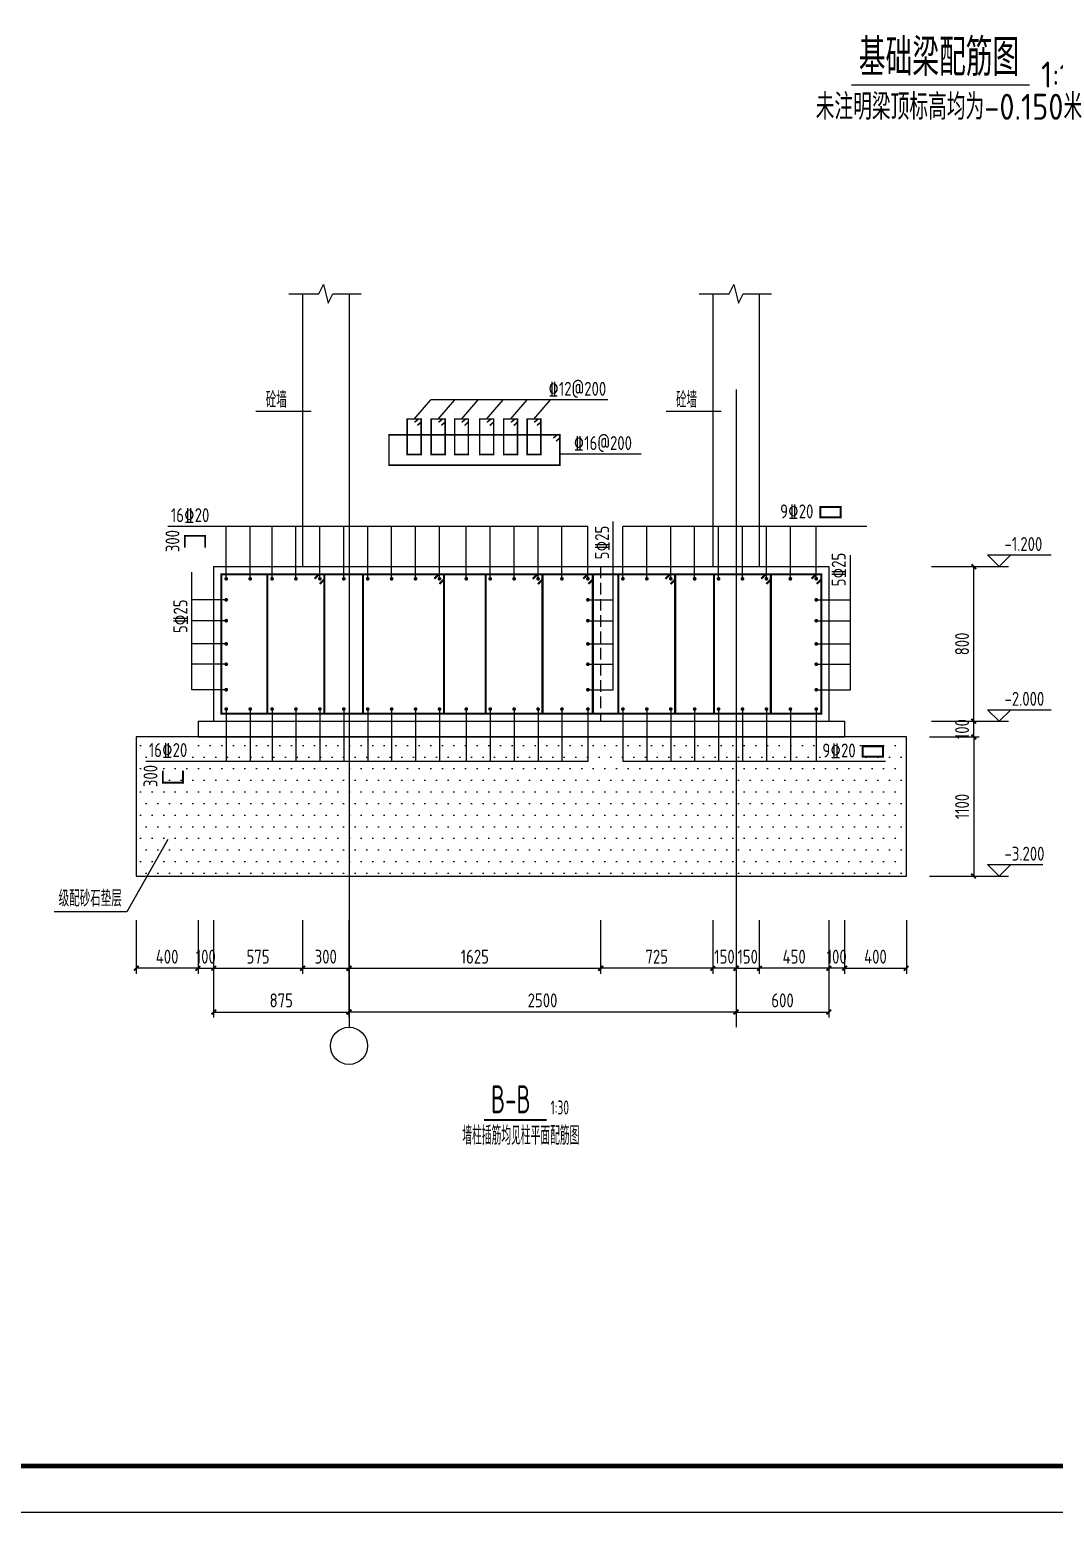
# Model space of a CAD drawing. Header units: millimetres. Extents: x 893615 to 897539, y 39650 to 40458.
# Drawn here: x 895047.1 to 895267.7, y 39650.1 to 39969.3 of the extents above; entities that cross this region are included whole.
import ezdxf

# ---------------------------------------------------------------- set-up
doc = ezdxf.new("R2010")
doc.units = ezdxf.units.MM
doc.header["$LTSCALE"] = 1000
doc.header["$MEASUREMENT"] = 0
doc.linetypes.add('DASH', pattern=[0.35, 0.25, -0.1])
for name, color, linetype in [('AXIS', 3, 'Continuous'), ('DOTE', 1, 'Continuous'), ('Thin', 7, 'Continuous'), ('WALL', 9, 'Continuous'), ('剖面钢筋', 1, 'Continuous'), ('图名', 15, 'Continuous'), ('文字', 7, 'Continuous'), ('柱__钢筋标注', 7, 'Continuous'), ('标注尺寸', 252, 'Continuous'), ('标注线', 253, 'Continuous'), ('标注钢筋', 253, 'Continuous'), ('标高', 7, 'Continuous'), ('比例尺', 2, 'Continuous'), ('独立基础', 2, 'Continuous'), ('钢筋线', 1, 'Continuous'), ('附加箍筋标', 7, 'Continuous')]:
    doc.layers.add(name, color=color, linetype=linetype)
doc.styles.add('GBHZ', font='gbenor.shx', dxfattribs={"width": 0.9, "bigfont": 'gbcbig.shx'})
doc.styles.get("Standard").update_dxf_attribs({"font": 'gbenor.shx', "bigfont": 'gbcbig.shx'})
doc.dimstyles.new('Y30', dxfattribs={"dimscale": 0, "dimtxt": 3, "dimasz": 0.01, "dimexe": 1.2, "dimexo": 1, "dimgap": 1, "dimtad": 1, "dimdec": 0, "dimlfac": 30, "dimzin": 0, "dimdsep": 46, "dimtxsty": 'GBHZ', "dimblk1": 'DX', "dimblk2": 'DX', "dimsah": 1, "dimcen": 0.09, "dimdle": 1, "dimadec": 0, "dimazin": 0, "dimtfac": 1, "dimtdec": 0, "dimtix": 1, "dimtmove": 2, "dimatfit": 3, "dimldrblk": 'DX', "dimfxl": 0, "dimtolj": 1, "dimtzin": 0, "dimarcsym": 0})

# ---------------------------------------------------------------- blocks, each defined once
blk = doc.blocks.new('DX')
at = {"color": 0, "linetype": 'ByBlock', "const_width": 40}
blk.add_lwpolyline([(-54, -51), (46, 49)], dxfattribs=at)
blk = doc.blocks.new('*D176')
at = {"layer": 'AXIS', "color": 0, "lineweight": -2, "transparency": 16777216}
for p, q in [((895069.98, 39777.66), (895069.98, 39766.07)), ((895083.31, 39777.66), (895083.31, 39766.07)), ((895083.3, 39767.27), (895069.99, 39767.27))]:
    blk.add_line(p, q, dxfattribs=at)
at = {"layer": 'Defpoints', "color": 0, "transparency": 16777216}
for p in [(895069.98, 39778.66), (895083.31, 39778.66), (895069.98, 39767.27)]:
    blk.add_point(p, dxfattribs=at)
at = {"layer": 'AXIS', "color": 0, "lineweight": -2, "transparency": 16777216, "xscale": 0.01, "yscale": 0.01, "zscale": 0.01, "rotation": 180}
blk.add_blockref('DX', (895069.98, 39767.27), dxfattribs=at)
at = {"layer": 'AXIS', "color": 0, "lineweight": -2, "transparency": 16777216, "xscale": 0.01, "yscale": 0.01, "zscale": 0.01}
blk.add_blockref('DX', (895083.31, 39767.27), dxfattribs=at)
at = {"layer": 'AXIS', "color": 0, "transparency": 16777216, "insert": (895076.65, 39769.77), "char_height": 3, "attachment_point": 5, "style": 'GBHZ'}
blk.add_mtext('\\A1;400', dxfattribs=at)
blk = doc.blocks.new('*D177')
at = {"layer": 'AXIS', "color": 0, "lineweight": -2, "transparency": 16777216}
for p, q in [((895222.48, 39777.66), (895222.48, 39766.07)), ((895235.81, 39777.66), (895235.81, 39766.07)), ((895222.49, 39767.27), (895235.8, 39767.27))]:
    blk.add_line(p, q, dxfattribs=at)
at = {"layer": 'Defpoints', "color": 0, "transparency": 16777216}
for p in [(895222.48, 39778.66), (895235.81, 39778.66), (895235.81, 39767.27)]:
    blk.add_point(p, dxfattribs=at)
at = {"layer": 'AXIS', "color": 0, "lineweight": -2, "transparency": 16777216, "xscale": 0.01, "yscale": 0.01, "zscale": 0.01, "rotation": 180}
blk.add_blockref('DX', (895222.48, 39767.27), dxfattribs=at)
at = {"layer": 'AXIS', "color": 0, "lineweight": -2, "transparency": 16777216, "xscale": 0.01, "yscale": 0.01, "zscale": 0.01}
blk.add_blockref('DX', (895235.81, 39767.27), dxfattribs=at)
at = {"layer": 'AXIS', "color": 0, "transparency": 16777216, "insert": (895229.15, 39769.77), "char_height": 3, "attachment_point": 5, "style": 'GBHZ'}
blk.add_mtext('\\A1;400', dxfattribs=at)
blk = doc.blocks.new('*D178')
at = {"layer": 'AXIS', "color": 0, "lineweight": -2, "transparency": 16777216}
for p, q in [((895240.79, 39817.1), (895251.5, 39817.1)), ((895250.3, 39817.09), (895250.3, 39787.11)), ((895240.79, 39787.1), (895251.5, 39787.1))]:
    blk.add_line(p, q, dxfattribs=at)
at = {"layer": 'Defpoints', "color": 0, "transparency": 16777216}
for p in [(895239.79, 39817.1), (895239.79, 39787.1), (895250.3, 39787.1)]:
    blk.add_point(p, dxfattribs=at)
at = {"layer": 'AXIS', "color": 0, "lineweight": -2, "transparency": 16777216, "xscale": 0.01, "yscale": 0.01, "zscale": 0.01}
for p, rotation in [((895250.3, 39817.1), 90), ((895250.3, 39787.1), 270)]:
    blk.add_blockref('DX', p, dxfattribs=dict(at, rotation=rotation))
at = {"layer": 'AXIS', "color": 0, "transparency": 16777216, "insert": (895247.8, 39802.1), "char_height": 3, "attachment_point": 5, "rotation": 90, "style": 'GBHZ'}
blk.add_mtext('\\A1;1100', dxfattribs=at)
blk = doc.blocks.new('*D167')
at = {"layer": 'AXIS', "color": 0, "lineweight": -2, "transparency": 16777216}
for p, q in [((895241.23, 39853.77), (895251.5, 39853.77)), ((895250.3, 39820.45), (895250.3, 39853.76)), ((895241.23, 39820.44), (895251.5, 39820.44))]:
    blk.add_line(p, q, dxfattribs=at)
at = {"layer": 'Defpoints', "color": 0, "transparency": 16777216}
for p in [(895240.23, 39853.77), (895250.3, 39853.77), (895240.23, 39820.44)]:
    blk.add_point(p, dxfattribs=at)
at = {"layer": 'AXIS', "color": 0, "lineweight": -2, "transparency": 16777216, "xscale": 0.01, "yscale": 0.01, "zscale": 0.01}
for p, rotation in [((895250.3, 39853.77), 90), ((895250.3, 39820.44), 270)]:
    blk.add_blockref('DX', p, dxfattribs=dict(at, rotation=rotation))
at = {"layer": 'AXIS', "color": 0, "transparency": 16777216, "insert": (895247.8, 39837.1), "char_height": 3, "attachment_point": 5, "rotation": 90, "style": 'GBHZ'}
blk.add_mtext('\\A1;800', dxfattribs=at)
blk = doc.blocks.new('*D168')
at = {"layer": 'AXIS', "color": 0, "lineweight": -2, "transparency": 16777216}
for p, q in [((895241.23, 39820.44), (895251.5, 39820.44)), ((895250.3, 39820.45), (895250.3, 39820.46)), ((895250.3, 39817.1), (895250.3, 39820.44)), ((895241.23, 39817.1), (895251.5, 39817.1)), ((895250.3, 39817.09), (895250.3, 39817.08))]:
    blk.add_line(p, q, dxfattribs=at)
at = {"layer": 'Defpoints', "color": 0, "transparency": 16777216}
for p in [(895240.23, 39820.44), (895250.3, 39820.44), (895240.23, 39817.1)]:
    blk.add_point(p, dxfattribs=at)
at = {"layer": 'AXIS', "color": 0, "lineweight": -2, "transparency": 16777216, "xscale": 0.01, "yscale": 0.01, "zscale": 0.01}
for p, rotation in [((895250.3, 39820.44), 270), ((895250.3, 39817.1), 90)]:
    blk.add_blockref('DX', p, dxfattribs=dict(at, rotation=rotation))
at = {"layer": 'AXIS', "color": 0, "transparency": 16777216, "insert": (895247.8, 39818.77), "char_height": 3, "attachment_point": 5, "rotation": 90, "style": 'GBHZ'}
blk.add_mtext('\\A1;100', dxfattribs=at)
blk = doc.blocks.new('*D169')
at = {"layer": 'AXIS', "color": 0, "lineweight": -2, "transparency": 16777216}
for p, q in [((895083.31, 39777.66), (895083.31, 39766.07)), ((895086.65, 39777.66), (895086.65, 39766.07)), ((895083.3, 39767.27), (895083.29, 39767.27)), ((895083.31, 39767.27), (895086.65, 39767.27)), ((895086.66, 39767.27), (895086.67, 39767.27))]:
    blk.add_line(p, q, dxfattribs=at)
at = {"layer": 'Defpoints', "color": 0, "transparency": 16777216}
for p in [(895083.31, 39778.66), (895086.65, 39778.66), (895086.65, 39767.27)]:
    blk.add_point(p, dxfattribs=at)
at = {"layer": 'AXIS', "color": 0, "lineweight": -2, "transparency": 16777216, "xscale": 0.01, "yscale": 0.01, "zscale": 0.01}
blk.add_blockref('DX', (895083.31, 39767.27), dxfattribs=at)
at = {"layer": 'AXIS', "color": 0, "lineweight": -2, "transparency": 16777216, "xscale": 0.01, "yscale": 0.01, "zscale": 0.01, "rotation": 180}
blk.add_blockref('DX', (895086.65, 39767.27), dxfattribs=at)
at = {"layer": 'AXIS', "color": 0, "transparency": 16777216, "insert": (895084.98, 39769.77), "char_height": 3, "attachment_point": 5, "style": 'GBHZ'}
blk.add_mtext('\\A1;100', dxfattribs=at)
blk = doc.blocks.new('*D170')
at = {"layer": 'AXIS', "color": 0, "lineweight": -2, "transparency": 16777216}
for p, q in [((895219.15, 39777.66), (895219.15, 39766.07)), ((895222.48, 39777.66), (895222.48, 39766.07)), ((895219.14, 39767.27), (895219.13, 39767.27)), ((895222.48, 39767.27), (895219.15, 39767.27)), ((895222.49, 39767.27), (895222.5, 39767.27))]:
    blk.add_line(p, q, dxfattribs=at)
at = {"layer": 'Defpoints', "color": 0, "transparency": 16777216}
for p in [(895219.15, 39778.66), (895222.48, 39778.66), (895219.15, 39767.27)]:
    blk.add_point(p, dxfattribs=at)
at = {"layer": 'AXIS', "color": 0, "lineweight": -2, "transparency": 16777216, "xscale": 0.01, "yscale": 0.01, "zscale": 0.01}
blk.add_blockref('DX', (895219.15, 39767.27), dxfattribs=at)
at = {"layer": 'AXIS', "color": 0, "lineweight": -2, "transparency": 16777216, "xscale": 0.01, "yscale": 0.01, "zscale": 0.01, "rotation": 180}
blk.add_blockref('DX', (895222.48, 39767.27), dxfattribs=at)
at = {"layer": 'AXIS', "color": 0, "transparency": 16777216, "insert": (895220.81, 39769.77), "char_height": 3, "attachment_point": 5, "style": 'GBHZ'}
blk.add_mtext('\\A1;100', dxfattribs=at)
blk = doc.blocks.new('*D171')
at = {"layer": 'AXIS', "color": 0, "lineweight": -2, "transparency": 16777216}
for p, q in [((895115.81, 39777.66), (895115.81, 39766.07)), ((895169.98, 39777.66), (895169.98, 39766.07)), ((895115.82, 39767.27), (895169.97, 39767.27))]:
    blk.add_line(p, q, dxfattribs=at)
at = {"layer": 'Defpoints', "color": 0, "transparency": 16777216}
for p in [(895115.81, 39778.66), (895169.98, 39778.66), (895169.98, 39767.27)]:
    blk.add_point(p, dxfattribs=at)
at = {"layer": 'AXIS', "color": 0, "lineweight": -2, "transparency": 16777216, "xscale": 0.01, "yscale": 0.01, "zscale": 0.01, "rotation": 180}
blk.add_blockref('DX', (895115.81, 39767.27), dxfattribs=at)
at = {"layer": 'AXIS', "color": 0, "lineweight": -2, "transparency": 16777216, "xscale": 0.01, "yscale": 0.01, "zscale": 0.01}
blk.add_blockref('DX', (895169.98, 39767.27), dxfattribs=at)
at = {"layer": 'AXIS', "color": 0, "transparency": 16777216, "insert": (895142.9, 39769.77), "char_height": 3, "attachment_point": 5, "style": 'GBHZ'}
blk.add_mtext('\\A1;1625', dxfattribs=at)
blk = doc.blocks.new('*D172')
at = {"layer": 'AXIS', "color": 0, "lineweight": -2, "transparency": 16777216}
for p, q in [((895105.81, 39777.66), (895105.81, 39766.07)), ((895115.81, 39777.66), (895115.81, 39766.07)), ((895105.82, 39767.27), (895115.8, 39767.27))]:
    blk.add_line(p, q, dxfattribs=at)
at = {"layer": 'Defpoints', "color": 0, "transparency": 16777216}
for p in [(895105.81, 39778.66), (895115.81, 39778.66), (895115.81, 39767.27)]:
    blk.add_point(p, dxfattribs=at)
at = {"layer": 'AXIS', "color": 0, "lineweight": -2, "transparency": 16777216, "xscale": 0.01, "yscale": 0.01, "zscale": 0.01, "rotation": 180}
blk.add_blockref('DX', (895105.81, 39767.27), dxfattribs=at)
at = {"layer": 'AXIS', "color": 0, "lineweight": -2, "transparency": 16777216, "xscale": 0.01, "yscale": 0.01, "zscale": 0.01}
blk.add_blockref('DX', (895115.81, 39767.27), dxfattribs=at)
at = {"layer": 'AXIS', "color": 0, "transparency": 16777216, "insert": (895110.81, 39769.77), "char_height": 3, "attachment_point": 5, "style": 'GBHZ'}
blk.add_mtext('\\A1;300', dxfattribs=at)
blk = doc.blocks.new('*D173')
at = {"layer": 'AXIS', "color": 0, "lineweight": -2, "transparency": 16777216}
for p, q in [((895086.65, 39777.66), (895086.65, 39766.07)), ((895105.81, 39777.66), (895105.81, 39766.07)), ((895086.66, 39767.27), (895105.8, 39767.27))]:
    blk.add_line(p, q, dxfattribs=at)
at = {"layer": 'Defpoints', "color": 0, "transparency": 16777216}
for p in [(895086.65, 39778.66), (895105.81, 39778.66), (895105.81, 39767.27)]:
    blk.add_point(p, dxfattribs=at)
at = {"layer": 'AXIS', "color": 0, "lineweight": -2, "transparency": 16777216, "xscale": 0.01, "yscale": 0.01, "zscale": 0.01, "rotation": 180}
blk.add_blockref('DX', (895086.65, 39767.27), dxfattribs=at)
at = {"layer": 'AXIS', "color": 0, "lineweight": -2, "transparency": 16777216, "xscale": 0.01, "yscale": 0.01, "zscale": 0.01}
blk.add_blockref('DX', (895105.81, 39767.27), dxfattribs=at)
at = {"layer": 'AXIS', "color": 0, "transparency": 16777216, "insert": (895096.23, 39769.77), "char_height": 3, "attachment_point": 5, "style": 'GBHZ'}
blk.add_mtext('\\A1;575', dxfattribs=at)
blk = doc.blocks.new('*D174')
at = {"layer": 'AXIS', "color": 0, "lineweight": -2, "transparency": 16777216}
for p, q in [((895086.65, 39771.68), (895086.65, 39756.66)), ((895115.81, 39771.68), (895115.81, 39756.66)), ((895086.66, 39757.86), (895115.8, 39757.86))]:
    blk.add_line(p, q, dxfattribs=at)
at = {"layer": 'Defpoints', "color": 0, "transparency": 16777216}
for p in [(895086.65, 39772.68), (895115.81, 39772.68), (895115.81, 39757.86)]:
    blk.add_point(p, dxfattribs=at)
at = {"layer": 'AXIS', "color": 0, "lineweight": -2, "transparency": 16777216, "xscale": 0.01, "yscale": 0.01, "zscale": 0.01, "rotation": 180}
blk.add_blockref('DX', (895086.65, 39757.86), dxfattribs=at)
at = {"layer": 'AXIS', "color": 0, "lineweight": -2, "transparency": 16777216, "xscale": 0.01, "yscale": 0.01, "zscale": 0.01}
blk.add_blockref('DX', (895115.81, 39757.86), dxfattribs=at)
at = {"layer": 'AXIS', "color": 0, "transparency": 16777216, "insert": (895101.23, 39760.36), "char_height": 3, "attachment_point": 5, "style": 'GBHZ'}
blk.add_mtext('\\A1;875', dxfattribs=at)
blk = doc.blocks.new('*D175')
at = {"layer": 'AXIS', "color": 0, "lineweight": -2, "transparency": 16777216}
for p, q in [((895115.81, 39771.68), (895115.81, 39756.66)), ((895199.15, 39771.68), (895199.15, 39756.66)), ((895199.14, 39757.86), (895115.82, 39757.86))]:
    blk.add_line(p, q, dxfattribs=at)
at = {"layer": 'Defpoints', "color": 0, "transparency": 16777216}
for p in [(895115.81, 39772.68), (895199.15, 39772.68), (895115.81, 39757.86)]:
    blk.add_point(p, dxfattribs=at)
at = {"layer": 'AXIS', "color": 0, "lineweight": -2, "transparency": 16777216, "xscale": 0.01, "yscale": 0.01, "zscale": 0.01, "rotation": 180}
blk.add_blockref('DX', (895115.81, 39757.86), dxfattribs=at)
at = {"layer": 'AXIS', "color": 0, "lineweight": -2, "transparency": 16777216, "xscale": 0.01, "yscale": 0.01, "zscale": 0.01}
blk.add_blockref('DX', (895199.15, 39757.86), dxfattribs=at)
at = {"layer": 'AXIS', "color": 0, "transparency": 16777216, "insert": (895157.48, 39760.36), "char_height": 3, "attachment_point": 5, "style": 'GBHZ'}
blk.add_mtext('\\A1;2500', dxfattribs=at)
blk = doc.blocks.new('*D179')
at = {"layer": 'AXIS', "color": 0, "lineweight": -2, "transparency": 16777216}
for p, q in [((895199.15, 39771.68), (895199.15, 39756.66)), ((895219.15, 39771.68), (895219.15, 39756.66)), ((895199.16, 39757.86), (895219.14, 39757.86))]:
    blk.add_line(p, q, dxfattribs=at)
at = {"layer": 'Defpoints', "color": 0, "transparency": 16777216}
for p in [(895199.15, 39772.68), (895219.15, 39772.68), (895219.15, 39757.86)]:
    blk.add_point(p, dxfattribs=at)
at = {"layer": 'AXIS', "color": 0, "lineweight": -2, "transparency": 16777216, "xscale": 0.01, "yscale": 0.01, "zscale": 0.01, "rotation": 180}
blk.add_blockref('DX', (895199.15, 39757.86), dxfattribs=at)
at = {"layer": 'AXIS', "color": 0, "lineweight": -2, "transparency": 16777216, "xscale": 0.01, "yscale": 0.01, "zscale": 0.01}
blk.add_blockref('DX', (895219.15, 39757.86), dxfattribs=at)
at = {"layer": 'AXIS', "color": 0, "transparency": 16777216, "insert": (895209.15, 39760.36), "char_height": 3, "attachment_point": 5, "style": 'GBHZ'}
blk.add_mtext('\\A1;600', dxfattribs=at)
blk = doc.blocks.new('*D180')
at = {"layer": 'AXIS', "color": 0, "lineweight": -2, "transparency": 16777216}
for p, q in [((895204.15, 39777.66), (895204.15, 39766.07)), ((895219.15, 39777.66), (895219.15, 39766.07)), ((895219.14, 39767.27), (895204.16, 39767.27))]:
    blk.add_line(p, q, dxfattribs=at)
at = {"layer": 'Defpoints', "color": 0, "transparency": 16777216}
for p in [(895204.15, 39778.66), (895219.15, 39778.66), (895204.15, 39767.27)]:
    blk.add_point(p, dxfattribs=at)
at = {"layer": 'AXIS', "color": 0, "lineweight": -2, "transparency": 16777216, "xscale": 0.01, "yscale": 0.01, "zscale": 0.01, "rotation": 180}
blk.add_blockref('DX', (895204.15, 39767.27), dxfattribs=at)
at = {"layer": 'AXIS', "color": 0, "lineweight": -2, "transparency": 16777216, "xscale": 0.01, "yscale": 0.01, "zscale": 0.01}
blk.add_blockref('DX', (895219.15, 39767.27), dxfattribs=at)
at = {"layer": 'AXIS', "color": 0, "transparency": 16777216, "insert": (895211.65, 39769.77), "char_height": 3, "attachment_point": 5, "style": 'GBHZ'}
blk.add_mtext('\\A1;450', dxfattribs=at)
blk = doc.blocks.new('*D181')
at = {"layer": 'AXIS', "color": 0, "lineweight": -2, "transparency": 16777216}
for p, q in [((895199.15, 39777.66), (895199.15, 39766.07)), ((895204.15, 39777.66), (895204.15, 39766.07)), ((895199.14, 39767.27), (895199.13, 39767.27)), ((895199.15, 39767.27), (895204.15, 39767.27)), ((895204.16, 39767.27), (895204.17, 39767.27))]:
    blk.add_line(p, q, dxfattribs=at)
at = {"layer": 'Defpoints', "color": 0, "transparency": 16777216}
for p in [(895199.15, 39778.66), (895204.15, 39778.66), (895204.15, 39767.27)]:
    blk.add_point(p, dxfattribs=at)
at = {"layer": 'AXIS', "color": 0, "lineweight": -2, "transparency": 16777216, "xscale": 0.01, "yscale": 0.01, "zscale": 0.01}
blk.add_blockref('DX', (895199.15, 39767.27), dxfattribs=at)
at = {"layer": 'AXIS', "color": 0, "lineweight": -2, "transparency": 16777216, "xscale": 0.01, "yscale": 0.01, "zscale": 0.01, "rotation": 180}
blk.add_blockref('DX', (895204.15, 39767.27), dxfattribs=at)
at = {"layer": 'AXIS', "color": 0, "transparency": 16777216, "insert": (895201.65, 39769.77), "char_height": 3, "attachment_point": 5, "style": 'GBHZ'}
blk.add_mtext('\\A1;150', dxfattribs=at)
blk = doc.blocks.new('*D182')
at = {"layer": 'AXIS', "color": 0, "lineweight": -2, "transparency": 16777216}
for p, q in [((895194.15, 39777.66), (895194.15, 39766.07)), ((895199.15, 39777.66), (895199.15, 39766.07)), ((895194.14, 39767.27), (895194.13, 39767.27)), ((895199.15, 39767.27), (895194.15, 39767.27)), ((895199.16, 39767.27), (895199.17, 39767.27))]:
    blk.add_line(p, q, dxfattribs=at)
at = {"layer": 'Defpoints', "color": 0, "transparency": 16777216}
for p in [(895194.15, 39778.66), (895199.15, 39778.66), (895194.15, 39767.27)]:
    blk.add_point(p, dxfattribs=at)
at = {"layer": 'AXIS', "color": 0, "lineweight": -2, "transparency": 16777216, "xscale": 0.01, "yscale": 0.01, "zscale": 0.01}
blk.add_blockref('DX', (895194.15, 39767.27), dxfattribs=at)
at = {"layer": 'AXIS', "color": 0, "lineweight": -2, "transparency": 16777216, "xscale": 0.01, "yscale": 0.01, "zscale": 0.01, "rotation": 180}
blk.add_blockref('DX', (895199.15, 39767.27), dxfattribs=at)
at = {"layer": 'AXIS', "color": 0, "transparency": 16777216, "insert": (895196.65, 39769.77), "char_height": 3, "attachment_point": 5, "style": 'GBHZ'}
blk.add_mtext('\\A1;150', dxfattribs=at)
blk = doc.blocks.new('*D197')
at = {"layer": 'AXIS', "color": 0, "lineweight": -2, "transparency": 16777216}
for p, q in [((895169.98, 39777.66), (895169.98, 39766.07)), ((895194.15, 39777.66), (895194.15, 39766.07)), ((895194.14, 39767.27), (895169.99, 39767.27))]:
    blk.add_line(p, q, dxfattribs=at)
at = {"layer": 'Defpoints', "color": 0, "transparency": 16777216}
for p in [(895169.98, 39778.66), (895194.15, 39778.66), (895169.98, 39767.27)]:
    blk.add_point(p, dxfattribs=at)
at = {"layer": 'AXIS', "color": 0, "lineweight": -2, "transparency": 16777216, "xscale": 0.01, "yscale": 0.01, "zscale": 0.01, "rotation": 180}
blk.add_blockref('DX', (895169.98, 39767.27), dxfattribs=at)
at = {"layer": 'AXIS', "color": 0, "lineweight": -2, "transparency": 16777216, "xscale": 0.01, "yscale": 0.01, "zscale": 0.01}
blk.add_blockref('DX', (895194.15, 39767.27), dxfattribs=at)
at = {"layer": 'AXIS', "color": 0, "transparency": 16777216, "insert": (895182.06, 39769.77), "char_height": 3, "attachment_point": 5, "style": 'GBHZ'}
blk.add_mtext('\\A1;725', dxfattribs=at)

msp = doc.modelspace()

# ---------------------------------------------------------------- hatches: boundary and pattern name
at = {"layer": '柱__钢筋标注'}
h = msp.add_hatch(dxfattribs=at)
h.set_pattern_fill('DOTS', color=256, scale=40, style=0)
h.set_pattern_definition([(0, (-311.5895, -269.7468), (1.25, 2.5), [0, -2.5])])
h.paths.add_polyline_path([(895235.812, 39817.102), (895069.979, 39817.102), (895069.979, 39787.102), (895235.812, 39787.102)])
h.paths.add_polyline_path([(895075.175, 39806.011), (895075.175, 39811.589), (895071.408, 39811.589), (895071.408, 39806.011)], flags=24)
h.paths.add_polyline_path([(895072.349, 39812.084), (895081.905, 39812.084), (895081.905, 39816.085), (895072.349, 39816.085)], flags=24)

# ---------------------------------------------------------------- linework, layer by layer
for p, q in [((895107.635, 39887.158), (895095.743, 39887.158)), ((895195.968, 39887.158), (895184.076, 39887.158)), ((895657.565, 39650.145), (894816.565, 39650.145))]:
    msp.add_line(p, q)
at = {"color": 0, "const_width": 1}
msp.add_lwpolyline([(895647.565, 39660.145), (894841.565, 39660.145), (894841.565, 40234.145), (895647.565, 40234.145)], close=True, dxfattribs=at)
at = {"layer": 'AXIS'}
msp.add_line((895115.812, 39775.82), (895115.812, 39754.576), dxfattribs=at)
msp.add_circle((895115.812, 39750.576), 4, dxfattribs=at)
at = {"layer": 'DOTE', "color": 252, "ltscale": 100}
for p, q in [((895115.812, 39891.907), (895115.812, 39754.576)), ((895199.146, 39891.907), (895199.146, 39754.576))]:
    msp.add_line(p, q, dxfattribs=at)
at = {"layer": 'Thin'}
for p, q in [((895102.848, 39912.457), (895109.312, 39912.457)), ((895109.312, 39912.457), (895110.312, 39914.457)), ((895110.312, 39914.457), (895111.312, 39910.457)), ((895111.312, 39910.457), (895112.312, 39912.457)), ((895112.312, 39912.457), (895118.41, 39912.457)), ((895191.182, 39912.457), (895197.646, 39912.457)), ((895197.646, 39912.457), (895198.646, 39914.457)), ((895198.646, 39914.457), (895199.646, 39910.457)), ((895199.646, 39910.457), (895200.646, 39912.457)), ((895200.646, 39912.457), (895206.743, 39912.457))]:
    msp.add_line(p, q, dxfattribs=at)
at = {"layer": 'WALL'}
for p, q in [((895105.812, 39912.457), (895105.812, 39853.769)), ((895115.812, 39912.457), (895115.812, 39853.769)), ((895194.146, 39912.457), (895194.146, 39853.769)), ((895204.146, 39912.457), (895204.146, 39853.769))]:
    msp.add_line(p, q, dxfattribs=at)
at = {"layer": '剖面钢筋', "linetype": 'ByBlock', "const_width": 0.32}
for points in [[(895128.349, 39885.518), (895131.337, 39885.518), (895131.337, 39877.877), (895128.349, 39877.877)], [(895133.515, 39885.518), (895136.503, 39885.518), (895136.503, 39877.877), (895133.515, 39877.877)], [(895138.562, 39885.518), (895141.503, 39885.518), (895141.503, 39877.877), (895138.562, 39877.877)], [(895143.951, 39885.518), (895146.939, 39885.518), (895146.939, 39877.877), (895143.951, 39877.877)], [(895149.116, 39885.518), (895152.104, 39885.518), (895152.104, 39877.877), (895149.116, 39877.877)], [(895154.163, 39885.518), (895157.105, 39885.518), (895157.105, 39877.877), (895154.163, 39877.877)], [(895124.407, 39882.113), (895161.216, 39882.113), (895161.216, 39875.594), (895124.407, 39875.594)]]:
    msp.add_lwpolyline(points, close=True, dxfattribs=at)
for points in [[(895130.785, 39885.518), (895129.907, 39884.806)], [(895131.337, 39884.87), (895130.52, 39884.117)], [(895135.951, 39885.518), (895135.073, 39884.806)], [(895136.503, 39884.87), (895135.685, 39884.117)], [(895140.952, 39885.518), (895140.073, 39884.806)], [(895141.503, 39884.87), (895140.686, 39884.117)], [(895146.387, 39885.518), (895145.509, 39884.806)], [(895146.939, 39884.87), (895146.122, 39884.117)], [(895151.552, 39885.518), (895150.674, 39884.806)], [(895152.104, 39884.87), (895151.287, 39884.117)], [(895156.553, 39885.518), (895155.675, 39884.806)], [(895157.105, 39884.87), (895156.288, 39884.117)], [(895160.664, 39882.113), (895159.786, 39881.401)], [(895161.216, 39881.465), (895160.399, 39880.712)]]:
    msp.add_lwpolyline(points, dxfattribs=at)
at = {"layer": '图名'}
for p, q in [((895171.535, 39889.644), (895133.435, 39889.644)), ((895178.711, 39877.975), (895161.216, 39877.975))]:
    msp.add_line(p, q, dxfattribs=at)
at = {"layer": '图名', "const_width": 0.4}
msp.add_lwpolyline([(895144.85, 39734.599), (895158.355, 39734.599)], dxfattribs=at)
at = {"layer": '文字', "color": 6, "const_width": 0.32}
msp.add_lwpolyline([(895223.957, 39957.43), (895262.373, 39957.43)], dxfattribs=at)
at = {"layer": '柱__钢筋标注'}
for p, q in [((895076.776, 39794.972), (895067.968, 39779.421)), ((895067.968, 39779.421), (895052.322, 39779.421))]:
    msp.add_line(p, q, dxfattribs=at)
at = {"layer": '标注尺寸'}
for p, q in [((895249.794, 39820.436), (895257.794, 39820.436)), ((895249.794, 39787.102), (895257.794, 39787.102))]:
    msp.add_line(p, q, dxfattribs=at)
at = {"layer": '标注尺寸', "const_width": 0.4}
for points in [[(895080.471, 39857.821), (895080.471, 39860.373), (895084.834, 39860.373), (895084.834, 39857.821)], [(895075.726, 39809.802), (895075.726, 39807.25), (895080.089, 39807.25), (895080.089, 39809.802)]]:
    msp.add_lwpolyline(points, dxfattribs=at)
at = {"layer": '标注线', "color": 253}
for p, q in [((895167.248, 39862.388), (895076.831, 39862.388)), ((895089.377, 39851.128), (895089.377, 39862.388)), ((895094.54, 39851.128), (895094.54, 39862.388)), ((895099.243, 39851.128), (895099.243, 39862.388)), ((895104.393, 39851.128), (895104.393, 39862.388)), ((895109.543, 39851.128), (895109.543, 39862.388)), ((895114.693, 39851.128), (895114.693, 39862.388)), ((895119.843, 39851.128), (895119.843, 39862.388)), ((895124.993, 39851.128), (895124.993, 39862.388)), ((895167.248, 39862.388), (895125.997, 39862.388)), ((895130.143, 39851.128), (895130.143, 39862.388)), ((895135.293, 39851.128), (895135.293, 39862.388)), ((895141.064, 39851.128), (895141.064, 39862.388)), ((895146.214, 39851.128), (895146.214, 39862.388)), ((895151.364, 39851.128), (895151.364, 39862.388)), ((895156.514, 39851.128), (895156.514, 39862.388)), ((895161.664, 39851.128), (895161.664, 39862.388)), ((895167.248, 39851.128), (895167.248, 39862.388)), ((895172.686, 39827.247), (895172.686, 39863.428)), ((895227.294, 39862.388), (895174.781, 39862.388)), ((895174.781, 39851.128), (895174.781, 39862.388)), ((895179.931, 39851.128), (895179.931, 39862.388)), ((895185.081, 39851.128), (895185.081, 39862.388)), ((895190.231, 39851.128), (895190.231, 39862.388)), ((895195.381, 39851.128), (895195.381, 39862.388)), ((895200.531, 39851.128), (895200.531, 39862.388)), ((895205.681, 39851.128), (895205.681, 39862.388)), ((895210.831, 39851.128), (895210.831, 39862.388)), ((895216.414, 39851.128), (895216.414, 39862.388)), ((895223.812, 39827.247), (895223.812, 39856.202)), ((895081.98, 39827.247), (895081.98, 39852.552)), ((895089.377, 39846.595), (895081.98, 39846.595)), ((895167.248, 39846.595), (895172.686, 39846.595)), ((895216.414, 39846.595), (895223.812, 39846.595)), ((895089.377, 39842.103), (895081.98, 39842.103)), ((895167.248, 39842.103), (895172.686, 39842.103)), ((895216.414, 39842.103), (895223.812, 39842.103)), ((895089.377, 39837.102), (895081.98, 39837.102)), ((895167.248, 39837.102), (895172.686, 39837.102)), ((895216.414, 39837.102), (895223.812, 39837.102)), ((895089.377, 39832.725), (895081.98, 39832.725)), ((895167.248, 39832.725), (895172.686, 39832.725)), ((895216.414, 39832.725), (895223.812, 39832.725)), ((895089.377, 39827.247), (895081.98, 39827.247)), ((895167.248, 39827.247), (895172.686, 39827.247)), ((895216.414, 39827.247), (895223.812, 39827.247)), ((895089.377, 39823.077), (895089.377, 39811.817)), ((895094.54, 39823.077), (895094.54, 39811.817)), ((895099.243, 39823.077), (895099.243, 39811.817)), ((895104.393, 39823.077), (895104.393, 39811.817)), ((895109.543, 39823.077), (895109.543, 39811.817)), ((895114.693, 39823.077), (895114.693, 39811.817)), ((895119.843, 39823.077), (895119.843, 39811.817)), ((895124.993, 39823.077), (895124.993, 39811.817)), ((895130.143, 39823.077), (895130.143, 39811.817)), ((895135.293, 39823.077), (895135.293, 39811.817)), ((895141.064, 39823.077), (895141.064, 39811.817)), ((895146.214, 39823.077), (895146.214, 39811.817)), ((895151.364, 39823.077), (895151.364, 39811.817)), ((895156.514, 39823.077), (895156.514, 39811.817)), ((895161.664, 39823.077), (895161.664, 39811.817)), ((895167.248, 39823.077), (895167.248, 39811.817)), ((895174.781, 39823.077), (895174.781, 39811.817)), ((895179.931, 39823.077), (895179.931, 39811.817)), ((895185.081, 39823.077), (895185.081, 39811.817)), ((895190.231, 39823.077), (895190.231, 39811.817)), ((895195.381, 39823.077), (895195.381, 39811.817)), ((895200.531, 39823.077), (895200.531, 39811.817)), ((895205.681, 39823.077), (895205.681, 39811.817)), ((895210.831, 39823.077), (895210.831, 39811.817)), ((895216.414, 39823.077), (895216.414, 39811.817)), ((895167.248, 39811.817), (895072.085, 39811.817)), ((895167.248, 39811.817), (895121.252, 39811.817)), ((895231.348, 39811.817), (895174.781, 39811.817))]:
    msp.add_line(p, q, dxfattribs=at)
at = {"layer": '标高'}
msp.add_line((895249.794, 39853.769), (895257.794, 39853.769), dxfattribs=at)
for points in [[(895258.294, 39856.269), (895255.794, 39853.769), (895253.294, 39856.269), (895266.974, 39856.269)], [(895258.294, 39822.936), (895255.794, 39820.436), (895253.294, 39822.936), (895266.974, 39822.936)], [(895258.294, 39789.602), (895255.794, 39787.102), (895253.294, 39789.602), (895265.194, 39789.602)]]:
    msp.add_lwpolyline(points, dxfattribs=at)
at = {"layer": '独立基础'}
for p, q in [((895086.646, 39853.769), (895219.146, 39853.769)), ((895086.646, 39853.769), (895086.646, 39820.436)), ((895219.146, 39853.769), (895219.146, 39820.436)), ((895083.312, 39820.436), (895083.312, 39817.102)), ((895083.312, 39820.436), (895222.479, 39820.436)), ((895222.479, 39820.436), (895222.479, 39817.102)), ((895083.312, 39817.102), (895222.479, 39817.102))]:
    msp.add_line(p, q, dxfattribs=at)
at = {"layer": '独立基础', "linetype": 'DASH', "ltscale": 0.01}
msp.add_line((895169.979, 39853.769), (895169.979, 39820.436), dxfattribs=at)
at = {"layer": '独立基础'}
msp.add_lwpolyline([(895069.979, 39787.102), (895235.812, 39787.102), (895235.812, 39817.102), (895069.979, 39817.102)], close=True, dxfattribs=at)
at = {"layer": '钢筋线', "const_width": 0.45}
for points in [[(895217.273, 39866.575), (895221.675, 39866.575), (895221.675, 39864.328), (895217.273, 39864.328)], [(895088.312, 39852.102), (895168.312, 39852.102), (895168.312, 39822.102), (895088.312, 39822.102)], [(895098.243, 39852.102), (895110.494, 39852.102), (895110.494, 39822.102), (895098.243, 39822.102)], [(895118.843, 39852.102), (895136.244, 39852.102), (895136.244, 39822.102), (895118.843, 39822.102)], [(895145.214, 39852.102), (895157.465, 39852.102), (895157.465, 39822.102), (895145.214, 39822.102)], [(895173.78, 39852.102), (895186.031, 39852.102), (895186.031, 39822.102), (895173.78, 39822.102)], [(895194.38, 39852.102), (895206.631, 39852.102), (895206.631, 39822.102), (895194.38, 39822.102)], [(895226.377, 39815.096), (895230.778, 39815.096), (895230.778, 39812.849), (895226.377, 39812.849)]]:
    msp.add_lwpolyline(points, close=True, dxfattribs=at)
for points in [[(895109.387, 39852.102), (895108.406, 39851.121)], [(895135.137, 39852.102), (895134.156, 39851.121)], [(895156.357, 39852.102), (895155.377, 39851.121)], [(895167.205, 39852.102), (895166.224, 39851.121)], [(895168.312, 39852.102), (895217.479, 39852.102), (895217.479, 39822.102), (895168.312, 39822.102)], [(895184.924, 39852.102), (895183.943, 39851.121)], [(895205.524, 39852.102), (895204.543, 39851.121)], [(895216.372, 39852.102), (895215.391, 39851.121)], [(895110.494, 39850.995), (895109.513, 39850.014)], [(895136.244, 39850.995), (895135.263, 39850.014)], [(895157.465, 39850.995), (895156.484, 39850.014)], [(895168.312, 39850.995), (895167.331, 39850.014)], [(895186.031, 39850.995), (895185.05, 39850.014)], [(895206.631, 39850.995), (895205.65, 39850.014)], [(895217.479, 39850.995), (895216.498, 39850.014)]]:
    msp.add_lwpolyline(points, dxfattribs=at)
at = {"layer": '钢筋线', "const_width": 0.4}
for points in [[(895089.577, 39851.128, 1), (895089.177, 39851.128, 1), (895089.577, 39851.128, 1)], [(895094.74, 39851.128, 1), (895094.34, 39851.128, 1), (895094.74, 39851.128, 1)], [(895099.443, 39851.128, 1), (895099.043, 39851.128, 1), (895099.443, 39851.128, 1)], [(895104.593, 39851.128, 1), (895104.193, 39851.128, 1), (895104.593, 39851.128, 1)], [(895109.743, 39851.128, 1), (895109.343, 39851.128, 1), (895109.743, 39851.128, 1)], [(895114.893, 39851.128, 1), (895114.493, 39851.128, 1), (895114.893, 39851.128, 1)], [(895120.043, 39851.128, 1), (895119.643, 39851.128, 1), (895120.043, 39851.128, 1)], [(895125.193, 39851.128, 1), (895124.793, 39851.128, 1), (895125.193, 39851.128, 1)], [(895130.343, 39851.128, 1), (895129.943, 39851.128, 1), (895130.343, 39851.128, 1)], [(895135.493, 39851.128, 1), (895135.093, 39851.128, 1), (895135.493, 39851.128, 1)], [(895140.864, 39851.128, -1), (895141.264, 39851.128, -1), (895140.864, 39851.128, -1)], [(895146.014, 39851.128, -1), (895146.414, 39851.128, -1), (895146.014, 39851.128, -1)], [(895151.164, 39851.128, -1), (895151.564, 39851.128, -1), (895151.164, 39851.128, -1)], [(895156.314, 39851.128, -1), (895156.714, 39851.128, -1), (895156.314, 39851.128, -1)], [(895156.714, 39851.128, 1), (895156.314, 39851.128, 1), (895156.714, 39851.128, 1)], [(895161.464, 39851.128, -1), (895161.864, 39851.128, -1), (895161.464, 39851.128, -1)], [(895167.048, 39851.128, -1), (895167.448, 39851.128, -1), (895167.048, 39851.128, -1)], [(895174.581, 39851.128, -1), (895174.981, 39851.128, -1), (895174.581, 39851.128, -1)], [(895179.731, 39851.128, -1), (895180.131, 39851.128, -1), (895179.731, 39851.128, -1)], [(895184.881, 39851.128, -1), (895185.281, 39851.128, -1), (895184.881, 39851.128, -1)], [(895185.281, 39851.128, 1), (895184.881, 39851.128, 1), (895185.281, 39851.128, 1)], [(895190.031, 39851.128, -1), (895190.431, 39851.128, -1), (895190.031, 39851.128, -1)], [(895195.181, 39851.128, -1), (895195.581, 39851.128, -1), (895195.181, 39851.128, -1)], [(895200.331, 39851.128, -1), (895200.731, 39851.128, -1), (895200.331, 39851.128, -1)], [(895205.481, 39851.128, -1), (895205.881, 39851.128, -1), (895205.481, 39851.128, -1)], [(895205.881, 39851.128, 1), (895205.481, 39851.128, 1), (895205.881, 39851.128, 1)], [(895210.631, 39851.128, -1), (895211.031, 39851.128, -1), (895210.631, 39851.128, -1)], [(895216.214, 39851.128, -1), (895216.614, 39851.128, -1), (895216.214, 39851.128, -1)], [(895089.577, 39846.595, 1), (895089.177, 39846.595, 1), (895089.577, 39846.595, 1)], [(895167.048, 39846.595, -1), (895167.448, 39846.595, -1), (895167.048, 39846.595, -1)], [(895216.214, 39846.595, -1), (895216.614, 39846.595, -1), (895216.214, 39846.595, -1)], [(895089.577, 39842.103, 1), (895089.177, 39842.103, 1), (895089.577, 39842.103, 1)], [(895167.048, 39842.103, -1), (895167.448, 39842.103, -1), (895167.048, 39842.103, -1)], [(895216.214, 39842.103, -1), (895216.614, 39842.103, -1), (895216.214, 39842.103, -1)], [(895089.577, 39837.102, -1), (895089.177, 39837.102, -1), (895089.577, 39837.102, -1)], [(895167.048, 39837.102, 1), (895167.448, 39837.102, 1), (895167.048, 39837.102, 1)], [(895216.214, 39837.102, 1), (895216.614, 39837.102, 1), (895216.214, 39837.102, 1)], [(895089.577, 39832.725, -1), (895089.177, 39832.725, -1), (895089.577, 39832.725, -1)], [(895167.048, 39832.725, 1), (895167.448, 39832.725, 1), (895167.048, 39832.725, 1)], [(895216.214, 39832.725, 1), (895216.614, 39832.725, 1), (895216.214, 39832.725, 1)], [(895089.577, 39827.247, -1), (895089.177, 39827.247, -1), (895089.577, 39827.247, -1)], [(895167.048, 39827.247, 1), (895167.448, 39827.247, 1), (895167.048, 39827.247, 1)], [(895216.214, 39827.247, 1), (895216.614, 39827.247, 1), (895216.214, 39827.247, 1)], [(895089.577, 39823.077, -1), (895089.177, 39823.077, -1), (895089.577, 39823.077, -1)], [(895094.74, 39823.077, -1), (895094.34, 39823.077, -1), (895094.74, 39823.077, -1)], [(895099.443, 39823.077, -1), (895099.043, 39823.077, -1), (895099.443, 39823.077, -1)], [(895104.593, 39823.077, -1), (895104.193, 39823.077, -1), (895104.593, 39823.077, -1)], [(895109.743, 39823.077, -1), (895109.343, 39823.077, -1), (895109.743, 39823.077, -1)], [(895114.893, 39823.077, -1), (895114.493, 39823.077, -1), (895114.893, 39823.077, -1)], [(895120.043, 39823.077, -1), (895119.643, 39823.077, -1), (895120.043, 39823.077, -1)], [(895125.193, 39823.077, -1), (895124.793, 39823.077, -1), (895125.193, 39823.077, -1)], [(895130.343, 39823.077, -1), (895129.943, 39823.077, -1), (895130.343, 39823.077, -1)], [(895135.493, 39823.077, -1), (895135.093, 39823.077, -1), (895135.493, 39823.077, -1)], [(895140.864, 39823.077, 1), (895141.264, 39823.077, 1), (895140.864, 39823.077, 1)], [(895146.014, 39823.077, 1), (895146.414, 39823.077, 1), (895146.014, 39823.077, 1)], [(895151.164, 39823.077, 1), (895151.564, 39823.077, 1), (895151.164, 39823.077, 1)], [(895156.314, 39823.077, 1), (895156.714, 39823.077, 1), (895156.314, 39823.077, 1)], [(895161.464, 39823.077, 1), (895161.864, 39823.077, 1), (895161.464, 39823.077, 1)], [(895167.048, 39823.077, 1), (895167.448, 39823.077, 1), (895167.048, 39823.077, 1)], [(895174.581, 39823.077, 1), (895174.981, 39823.077, 1), (895174.581, 39823.077, 1)], [(895179.731, 39823.077, 1), (895180.131, 39823.077, 1), (895179.731, 39823.077, 1)], [(895184.881, 39823.077, 1), (895185.281, 39823.077, 1), (895184.881, 39823.077, 1)], [(895190.031, 39823.077, 1), (895190.431, 39823.077, 1), (895190.031, 39823.077, 1)], [(895195.181, 39823.077, 1), (895195.581, 39823.077, 1), (895195.181, 39823.077, 1)], [(895200.331, 39823.077, 1), (895200.731, 39823.077, 1), (895200.331, 39823.077, 1)], [(895205.481, 39823.077, 1), (895205.881, 39823.077, 1), (895205.481, 39823.077, 1)], [(895210.631, 39823.077, 1), (895211.031, 39823.077, 1), (895210.631, 39823.077, 1)], [(895216.214, 39823.077, 1), (895216.614, 39823.077, 1), (895216.214, 39823.077, 1)]]:
    msp.add_lwpolyline(points, format="xyb", dxfattribs=at)
at = {"layer": '附加箍筋标'}
for p, q in [((895129.843, 39885.518), (895133.435, 39889.644)), ((895135.009, 39885.518), (895138.6, 39889.644)), ((895140.032, 39885.518), (895143.624, 39889.644)), ((895145.445, 39885.518), (895149.036, 39889.644)), ((895150.61, 39885.518), (895154.202, 39889.644)), ((895155.634, 39885.518), (895159.225, 39889.644))]:
    msp.add_line(p, q, dxfattribs=at)

# ---------------------------------------------------------------- texts
at = {"layer": '图名', "width": 0.7}
for s, height, p in [('B-B', 6, (895146.381, 39736.072)), ('墙柱插筋均见柱平面配筋图', 4, (895140.211, 39729.274))]:
    msp.add_text(s, height=height, dxfattribs=at).set_placement(p)
at = {"layer": '文字', "color": 6, "style": 'GBHZ'}
for s, height, p in [('基础梁配筋图', 8, (895225.565, 39959.381)), ('1:100', 5.6, (895264.822, 39956.865)), ('未注明梁顶标高均为-0.150米', 5.6, (895216.284, 39949.937))]:
    msp.add_text(s, height=height, dxfattribs=at).set_placement(p)
at = {"layer": '标注钢筋', "width": 0.9}
for s, p in [('砼墙', (895097.894, 39887.941)), ('砼墙', (895186.227, 39887.941)), ('级配砂石垫层', (895053.295, 39780.572))]:
    msp.add_text(s, height=3.5, dxfattribs=at).set_placement(p)
at = {"layer": '标高', "width": 0.9}
for s, p in [('%%13212@200', (895158.695, 39890.519)), ('%%13216@200', (895164.145, 39878.851)), ('16%%13220', (895077.462, 39863.322)), ('9%%13220', (895208.631, 39864.138)), ('-1.200', (895256.954, 39857.109)), ('-2.000', (895256.954, 39823.776)), ('16%%13220', (895072.717, 39812.751)), ('9%%13220', (895217.735, 39812.659)), ('-3.200', (895256.954, 39790.442))]:
    msp.add_text(s, height=3, dxfattribs=at).set_placement(p)
for s, p in [('300', (895079.315, 39856.85)), ('5%%13225', (895171.79, 39855.312)), ('5%%13225', (895222.737, 39849.499)), ('5%%13225', (895081.024, 39839.435)), ('300', (895074.57, 39806.279))]:
    msp.add_text(s, height=3, rotation=90, dxfattribs=at).set_placement(p)
at = {"layer": '比例尺', "width": 0.7}
msp.add_text('1:30', height=3, dxfattribs=at).set_placement((895159.214, 39735.8))

# ---------------------------------------------------------------- dimensions: what is measured, and where the dimension line sits
at = {"layer": 'AXIS'}
for base, p1, p2, angle, text, picture, middle in [((895250.302, 39853.769), (895240.23, 39820.436), (895240.23, 39853.769), 90, '800', '*D167', (895247.802, 39837.102)), ((895250.302, 39787.102), (895239.794, 39817.102), (895239.794, 39787.102), 270, '1100', '*D178', (895247.802, 39802.102))]:
    dim = msp.add_linear_dim(base=base, p1=p1, p2=p2, angle=angle, text=text, dimstyle='Y30', override={"dimscale": 1}, dxfattribs=at)
    dim.commit()
    dim.dimension.update_dxf_attribs({"geometry": picture, "text_midpoint": middle})
for base, p1, p2, angle, picture, middle in [((895250.302, 39820.436), (895240.23, 39817.102), (895240.23, 39820.436), 90, '*D168', (895247.802, 39818.769)), ((895069.979, 39767.269), (895083.312, 39778.663), (895069.979, 39778.663), 180, '*D176', (895076.646, 39769.769)), ((895169.979, 39767.269), (895194.146, 39778.663), (895169.979, 39778.663), 180, '*D197', (895182.062, 39769.769)), ((895194.146, 39767.269), (895199.146, 39778.663), (895194.146, 39778.663), 180, '*D182', (895196.646, 39769.769)), ((895204.146, 39767.269), (895219.146, 39778.663), (895204.146, 39778.663), 180, '*D180', (895211.646, 39769.769)), ((895219.146, 39767.269), (895222.479, 39778.663), (895219.146, 39778.663), 180, '*D170', (895220.812, 39769.769)), ((895115.812, 39757.859), (895199.146, 39772.681), (895115.812, 39772.681), 180, '*D175', (895157.479, 39760.359))]:
    dim = msp.add_linear_dim(base=base, p1=p1, p2=p2, angle=angle, dimstyle='Y30', override={"dimscale": 1}, dxfattribs=at)
    dim.commit()
    dim.dimension.update_dxf_attribs({"geometry": picture, "text_midpoint": middle})
for base, p1, p2, picture, middle in [((895086.646, 39767.269), (895083.312, 39778.663), (895086.646, 39778.663), '*D169', (895084.979, 39769.769)), ((895105.812, 39767.269), (895086.646, 39778.663), (895105.812, 39778.663), '*D173', (895096.229, 39769.769)), ((895115.812, 39767.269), (895105.812, 39778.663), (895115.812, 39778.663), '*D172', (895110.812, 39769.769)), ((895169.979, 39767.269), (895115.812, 39778.663), (895169.979, 39778.663), '*D171', (895142.896, 39769.769)), ((895204.146, 39767.269), (895199.146, 39778.663), (895204.146, 39778.663), '*D181', (895201.646, 39769.769)), ((895235.812, 39767.269), (895222.479, 39778.663), (895235.812, 39778.663), '*D177', (895229.146, 39769.769)), ((895115.812, 39757.859), (895086.646, 39772.681), (895115.812, 39772.681), '*D174', (895101.229, 39760.359)), ((895219.146, 39757.859), (895199.146, 39772.681), (895219.146, 39772.681), '*D179', (895209.146, 39760.359))]:
    dim = msp.add_linear_dim(base=base, p1=p1, p2=p2, dimstyle='Y30', override={"dimscale": 1}, dxfattribs=at)
    dim.commit()
    dim.dimension.update_dxf_attribs({"geometry": picture, "text_midpoint": middle})

doc.saveas('drawing.dxf')
